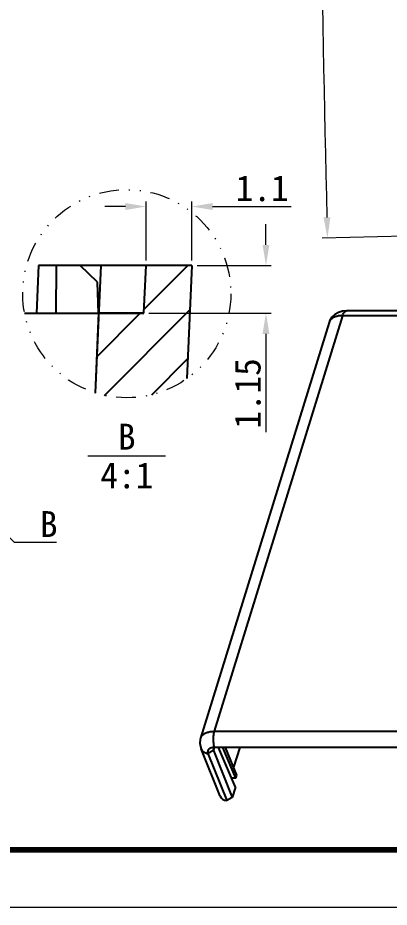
# Model space of a CAD drawing. Header units: millimetres. Extents: x 929 to 1798, y -260 to -38.
# Drawn here: x 1050.3 to 1086.1, y -260.3 to -174.5 of the extents above; entities that cross this region are included whole.
import ezdxf
from ezdxf.enums import TextEntityAlignment as Align

# ---------------------------------------------------------------- set-up
doc = ezdxf.new("R2010")
doc.units = ezdxf.units.MM
doc.linetypes.add('DIVIDE', pattern=[31.75, 12.7, -6.35, 0, -6.35, 0, -6.35])
for name, color, linetype, lineweight in [('dim', 82, 'Continuous', 9), ('from', 7, 'Continuous', 13), ('hatch', 56, 'Continuous', 9)]:
    doc.layers.add(name, color=color, linetype=linetype, lineweight=lineweight)
doc.styles.add('宋体', font='simsun.ttc')
doc.styles.add('样式 1', font='simkai.ttf')
doc.dimstyles.new('YanXiu', dxfattribs={"dimtxt": 2.5, "dimasz": 2.2, "dimexe": 0.65, "dimexo": 0.65, "dimgap": 0.5, "dimtad": 1, "dimdsep": 46, "dimtxsty": '宋体', "dimcen": 0, "dimclrd": 3, "dimclre": 3, "dimclrt": 3, "dimazin": 2, "dimtfac": 1, "dimtofl": 0, "dimtmove": 0, "dimatfit": 3, "dimfxl": 1, "dimlwd": 5, "dimlwe": 5, "dimarcsym": 0})

# ---------------------------------------------------------------- blocks, each defined once
blk = doc.blocks.new('*D49')
at = {"layer": 'Defpoints', "color": 0}
for p in [(1088.161, -60.61), (1105.793, -61.072), (1079.39, -105.515), (1088.161, -195.541), (1105.793, -195.08)]:
    blk.add_point(p, dxfattribs=at)
at = {"layer": 'dim', "color": 3, "lineweight": 5}
for p, q in [((1087.661, -60.597), (1079.678, -60.388)), ((1087.661, -195.554), (1079.678, -195.764))]:
    blk.add_line(p, q, dxfattribs=at)
blk.add_arc((3664.574, -128.076), 2585.283, 178.544325, 181.455675, dxfattribs=at)
at = {"layer": 'dim', "color": 3}
for points in [[(1079.792, -62.392), (1080.459, -62.409), (1080.177, -60.401)], [(1080.459, -193.742), (1079.792, -193.76), (1080.177, -195.75)]]:
    blk.add_solid(points, dxfattribs=at)
at = {"layer": 'dim', "color": 3, "insert": (1077.542, -128.076), "char_height": 2.5, "attachment_point": 5, "rotation": 90, "style": '宋体'}
blk.add_mtext('3°', dxfattribs=at)
blk = doc.blocks.new('*D66')
at = {"layer": 'Defpoints', "color": 0}
for p in [(1067.088, -192.704), (1062.679, -198.4), (1067.088, -198.4)]:
    blk.add_point(p, dxfattribs=at)
at = {"layer": 'dim', "color": 3, "lineweight": 5}
for p, q in [((1062.679, -197.901), (1062.679, -192.205)), ((1067.088, -197.901), (1067.088, -192.205)), ((1060.679, -192.704), (1058.679, -192.704)), ((1069.088, -192.704), (1076.657, -192.704))]:
    blk.add_line(p, q, dxfattribs=at)
at = {"layer": 'dim', "color": 3}
for points in [[(1060.679, -192.371), (1060.679, -193.038), (1062.679, -192.704)], [(1069.088, -192.371), (1069.088, -193.038), (1067.088, -192.704)]]:
    blk.add_solid(points, dxfattribs=at)
at = {"layer": 'dim', "color": 4, "insert": (1073.872, -190.955), "char_height": 2.5, "attachment_point": 5, "style": '宋体'}
blk.add_mtext('1.1', dxfattribs=at)
blk = doc.blocks.new('*D67')
at = {"layer": 'Defpoints', "color": 0}
for p in [(1067.088, -198.4), (1062.438, -203), (1074.238, -203)]:
    blk.add_point(p, dxfattribs=at)
at = {"layer": 'dim', "color": 3, "lineweight": 5}
for p, q in [((1074.238, -196.4), (1074.238, -194.4)), ((1067.588, -198.4), (1074.738, -198.4)), ((1062.938, -203), (1074.738, -203)), ((1074.238, -205), (1074.238, -214.486))]:
    blk.add_line(p, q, dxfattribs=at)
at = {"layer": 'dim', "color": 3}
for points in [[(1073.905, -196.4), (1074.572, -196.4), (1074.238, -198.4)], [(1073.905, -205), (1074.572, -205), (1074.238, -203)]]:
    blk.add_solid(points, dxfattribs=at)
at = {"layer": 'dim', "color": 4, "insert": (1072.488, -210.743), "char_height": 2.5, "attachment_point": 5, "rotation": 90, "style": '宋体'}
blk.add_mtext('1.15', dxfattribs=at)

msp = doc.modelspace()

# ---------------------------------------------------------------- hatches: boundary and pattern name
h = msp.add_hatch()
h.set_pattern_fill('ANSI31', color=2, style=0)
h.set_pattern_definition([(45, (-346.9275, 399.553), (-2.245064, 2.245064), [])])
h.paths.add_polyline_path([(1067.088, -198.4), (1062.679, -198.4), (1062.438, -203), (1058.086, -203), (1057.75, -210.68, 0.235653), (1066.612, -209.306)])

# ---------------------------------------------------------------- linework, layer by layer
at = {"color": 7, "linetype": 'Continuous'}
for p, q in [((1052.288, -198.4), (1052.087, -203)), ((1067.088, -198.4), (1052.288, -198.4)), ((1053.987, -198.4), (1053.947, -203)), ((1057.974, -199.999), (1056.318, -198.4)), ((1058.288, -198.4), (1057.75, -210.68)), ((1062.438, -203), (1062.679, -198.4)), ((1062.438, -203), (1062.679, -198.4)), ((1067.088, -198.4), (1062.679, -198.4)), ((1067.088, -198.4), (1066.612, -209.306)), ((1067.088, -198.4), (1066.612, -209.306)), ((1058.079, -203), (1057.974, -199.999)), ((1050.942, -203), (1062.438, -203)), ((1058.079, -203), (1057.743, -210.678)), ((1062.438, -203), (1058.079, -203)), ((1081.63, -203.235), (1069.239, -243.334)), ((1110.538, -203.235), (1081.63, -203.235)), ((1110.904, -202.781), (1081.996, -202.781)), ((1081.996, -202.781), (1081.996, -202.781)), ((1080.332, -203.879), (1067.935, -243.995)), ((1069.239, -243.334), (1098.146, -243.334)), ((1067.935, -243.995), (1067.935, -243.995)), ((1069.818, -249.575), (1067.984, -245.019)), ((1069.163, -245.191), (1068.632, -245.476)), ((1069.166, -245.198), (1068.637, -245.489)), ((1069.263, -244.897), (1069.152, -244.902)), ((1069.163, -245.191), (1069.166, -245.198)), ((1069.245, -244.943), (1069.166, -245.198)), ((1069.166, -245.198), (1070.981, -249.708)), ((1098.17, -244.897), (1069.263, -244.897)), ((1071.288, -248.715), (1069.673, -244.897)), ((1071.344, -247.854), (1070.075, -244.897)), ((1071.437, -247.551), (1070.328, -244.897)), ((1071.705, -244.897), (1071.12, -246.792)), ((1068.632, -245.476), (1068.637, -245.489)), ((1068.637, -245.489), (1070.46, -250.018)), ((1071.344, -247.854), (1070.923, -247.854)), ((1071.344, -247.854), (1071.437, -247.551)), ((1071.288, -248.715), (1070.981, -249.708)), ((1070.981, -249.708), (1070.46, -250.018))]:
    msp.add_line(p, q, dxfattribs=at)
for points in [[(1081.996, -202.781), (1081.635, -202.81), (1081.223, -202.927), (1080.871, -203.126), (1080.594, -203.391), (1080.399, -203.704), (1080.332, -203.88)], [(1067.935, -243.995), (1067.9, -244.133), (1067.869, -244.466), (1067.914, -244.805), (1067.984, -245.019)]]:
    msp.add_lwpolyline(points, dxfattribs=at)
for centre, radius, start, end in [((1069.251, -246.01), 1.112, 95.13364, 95.94523), ((1069.334, -245.106), 0.186, 156.23187, 162.98522)]:
    msp.add_arc(centre, radius, start, end, dxfattribs=at)
msp.add_ellipse((1070.915, -249.088), major_axis=(1.079, 0.529), ratio=0.720565, start_param=3.088563, end_param=3.963558, dxfattribs=at)
for points, start_tangent, end_tangent in [([(1081.63, -203.235), (1081.246, -203.264), (1080.909, -203.35), (1080.636, -203.488), (1080.439, -203.673), (1080.332, -203.879)], (-1, -0.000059), (-0.296394, -0.955066)), ([(1081.63, -203.235), (1081.726, -203.001), (1081.844, -202.846), (1081.974, -202.782), (1081.996, -202.781)], (0.295247, 0.955421), (0.9998, -0.019975)), ([(1067.935, -243.995), (1068.044, -243.784), (1068.242, -243.594), (1068.517, -243.452), (1068.854, -243.364), (1069.239, -243.334)], (0.297249, 0.9548), (1, 0.00007)), ([(1069.239, -243.334), (1069.172, -243.627), (1069.14, -243.957), (1069.145, -244.296), (1069.187, -244.618), (1069.263, -244.897)], (-0.295247, -0.955421), (0.340689, -0.940176)), ([(1067.984, -245.019), (1067.992, -245.038), (1068.134, -245.242), (1068.353, -245.392), (1068.632, -245.476)], (0.372683, -0.927959), (0.987205, -0.159456)), ([(1069.136, -244.904), (1069.049, -244.916), (1068.866, -244.973), (1068.726, -245.064), (1068.637, -245.183), (1068.605, -245.324), (1068.632, -245.476)], (-0.994619, -0.1036), (0.340775, -0.940145)), ([(1069.156, -245.052), (1069.148, -245.108), (1069.163, -245.191)], (-0.293043, -0.956099), (0.336705, -0.94161)), ([(1069.211, -244.966), (1069.164, -245.031)], (-0.722175, -0.691711), (-0.403469, -0.914993)), ([(1069.286, -244.915), (1069.211, -244.966)], (-0.903914, -0.427714), (-0.722175, -0.691711)), ([(1069.341, -244.894), (1069.286, -244.915)], (-0.958911, -0.283708), (-0.903914, -0.427714))]:
    msp.add_spline(points, degree=3, dxfattribs=dict(at, start_tangent=start_tangent, end_tangent=end_tangent))
at = {"layer": 'from'}
for points in [[(929.476, -260.303), (1250.081, -260.303), (1250.081, -37.512), (929.476, -37.512)], [(935.001, -254.778), (1244.556, -254.778), (1244.556, -43.037), (935.001, -43.037)]]:
    msp.add_lwpolyline(points, close=True, dxfattribs=at)
at = {"layer": 'from', "const_width": 0.553}
msp.add_lwpolyline([(935.001, -254.778), (935.001, -43.037), (1244.556, -43.037), (1244.556, -254.778), (935.001, -254.778)], dxfattribs=at)
at = {"layer": 'hatch', "color": 6}
msp.add_line((1064.555, -216.781), (1057.055, -216.781), dxfattribs=at)
at = {"layer": 'hatch', "color": 4, "linetype": 'DIVIDE', "ltscale": 0.15}
msp.add_circle((1060.805, -201.114), 10.041, dxfattribs=at)

# ---------------------------------------------------------------- texts
at = {"layer": 'hatch', "color": 6, "style": '样式 1'}
for s, p in [('B', (1060.805, -214.906)), ('4:1', (1060.805, -218.656))]:
    msp.add_text(s, height=2.5, dxfattribs=at).set_placement(p, align=Align.MIDDLE)
at = {"layer": 'hatch', "color": 3, "insert": (1052.423, -224.589), "char_height": 2.5, "attachment_point": 7, "style": '宋体'}
msp.add_mtext('B', dxfattribs=at)

# ---------------------------------------------------------------- dimensions: what is measured, and where the dimension line sits
at = {"layer": 'dim'}
dim = msp.add_angular_dim_2l(base=(1079.39, -105.515), line1=((1088.161, -195.541), (1105.793, -195.08)), line2=((1105.793, -61.072), (1088.161, -60.61)), dimstyle='YanXiu', override={"dimasz": 2, "dimexe": 0.49975, "dimexo": 0.49975, "dimgap": 0.49975}, dxfattribs=at)
dim.commit()
dim.dimension.update_dxf_attribs({"geometry": '*D49', "text_midpoint": (1077.542, -128.076)})
dim = msp.add_linear_dim(base=(1067.088, -192.704), p1=(1062.679, -198.4), p2=(1067.088, -198.4), dimstyle='YanXiu', override={"dimasz": 2, "dimexe": 0.49975, "dimexo": 0.49975, "dimgap": 0.49975, "dimlfac": 0.25, "dimclrt": 4}, dxfattribs=at)
dim.commit()
dim.dimension.update_dxf_attribs({"geometry": '*D66', "text_midpoint": (1073.872, -190.955)})
dim = msp.add_linear_dim(base=(1074.238, -203), p1=(1067.088, -198.4), p2=(1062.438, -203), angle=90, dimstyle='YanXiu', override={"dimasz": 2, "dimexe": 0.49975, "dimexo": 0.49975, "dimgap": 0.49975, "dimlfac": 0.25, "dimclrt": 4}, dxfattribs=at)
dim.commit()
dim.dimension.update_dxf_attribs({"geometry": '*D67', "text_midpoint": (1072.488, -210.743)})

# ---------------------------------------------------------------- leaders
at = {"layer": 'hatch', "color": 6, "annotation_type": 0, "has_hookline": 1, "hookline_direction": 0, "text_width": 1.606}
msp.add_leader([(1046.818, -221.993), (1049.923, -225.089), (1051.923, -225.089)], dimstyle='YanXiu', override={"dimasz": 2}, dxfattribs=at)

doc.saveas('drawing.dxf')
